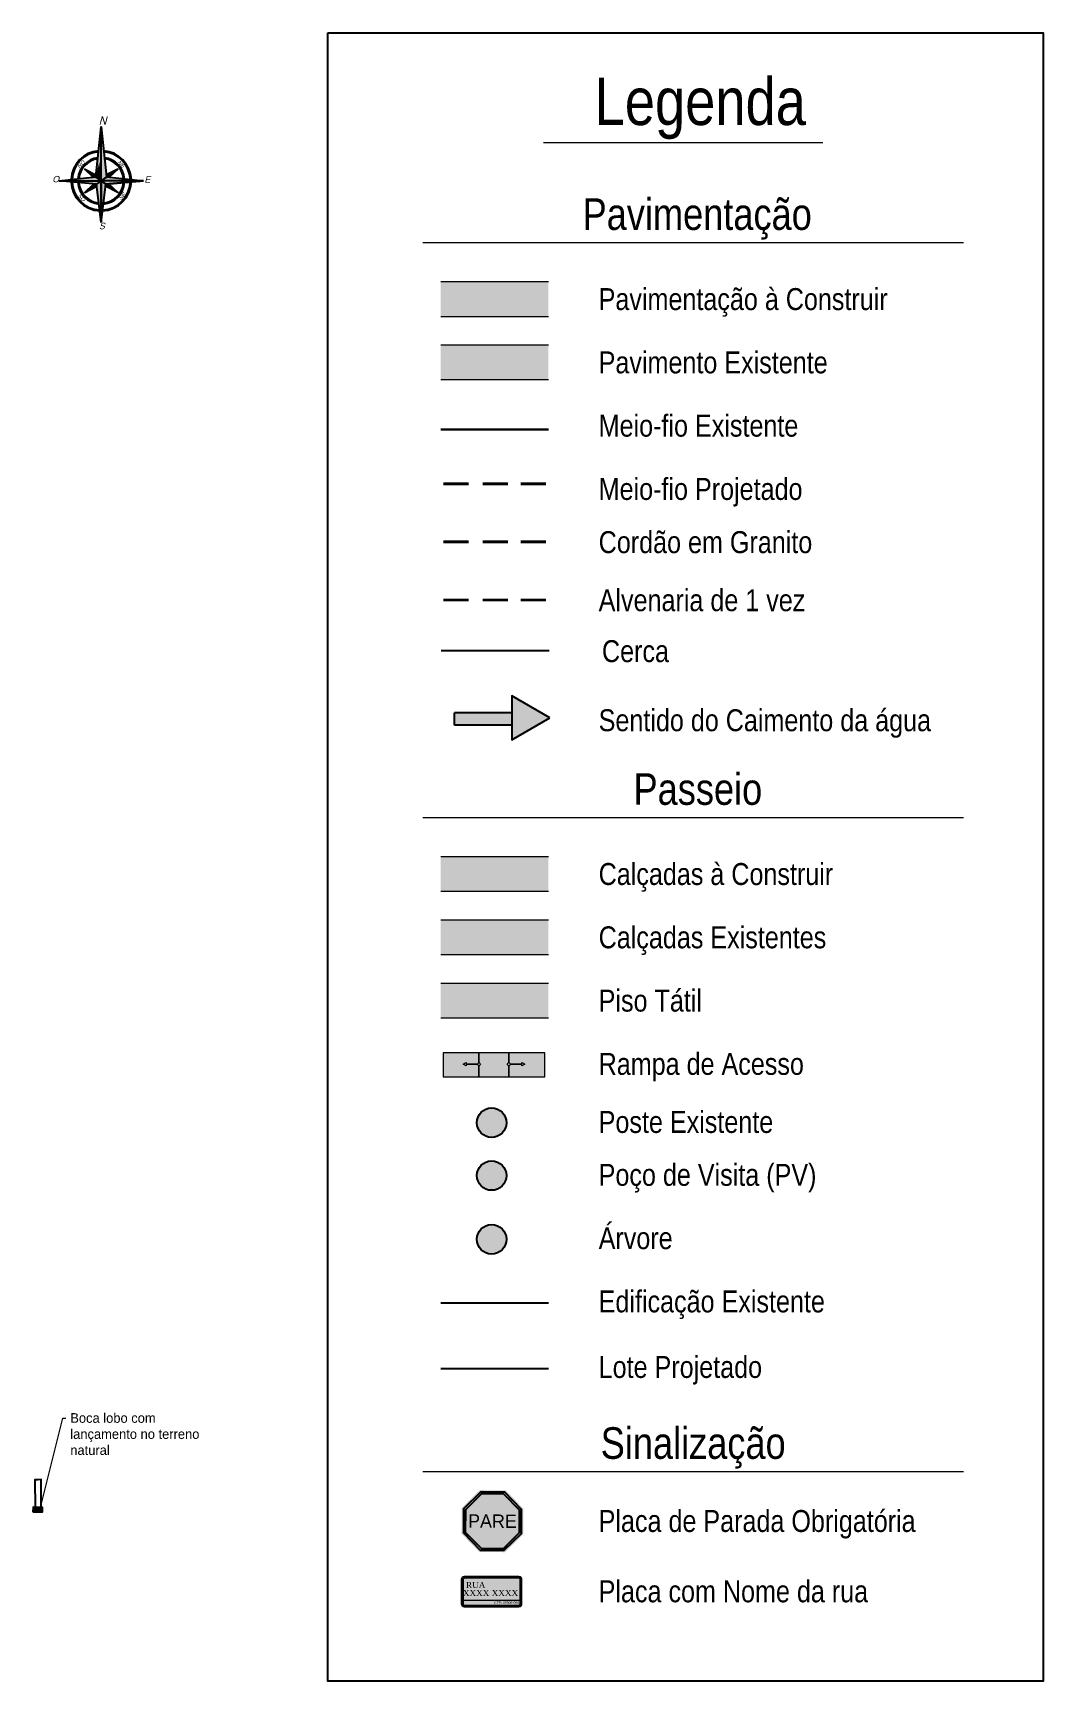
# Model space of a CAD drawing. Header units: feet. Extents: x 203667 to 205527, y 9204857 to 9205156.
# Drawn here: x 203781.8 to 203896.9, y 9204863.2 to 9205051.2 of the extents above; entities that cross this region are included whole.
import ezdxf
from ezdxf import colors
from ezdxf.entities.mleader import LeaderData, LeaderLine
from ezdxf.enums import TextEntityAlignment as Align
from ezdxf.math import Vec2, Vec3

# ---------------------------------------------------------------- set-up
doc = ezdxf.new("R2010")
doc.units = ezdxf.units.FT
doc.header["$LTSCALE"] = 0.3
doc.header["$MEASUREMENT"] = 0
doc.linetypes.add('ACAD_ISO02W100', pattern=[15, 12, -3])
doc.linetypes.add('CONTINUO', pattern=[0])
for name, color, linetype, lineweight in [('Alvenaria de 1 Vez', 6, 'ACAD_ISO02W100', 35), ('CALÇADAS', 143, 'Continuous', 30), ('Detalhe 2', 1, 'Continuous', 18), ('Formato', 7, 'Continuous', 13), ('Greide', 174, 'Continuous', 30), ('PAVIMENTO', 251, 'Continuous', 9), ('Quadra', 4, 'Continuous', 25), ('RAMPAS', 4, 'Continuous', 0)]:
    doc.layers.add(name, color=color, linetype=linetype, lineweight=lineweight)
for name, color, linetype in [('CALÇADA', 3, 'Continuous'), ('Calçada Projetada', 20, 'Continuous'), ('Edificação Existente', 1, 'Continuous'), ('Estacas', 7, 'CONTINUO'), ('L-tree', 102, 'Continuous'), ('NORTE', 7, 'Continuous'), ('Pavimento projetado', 51, 'Continuous'), ('PONTOS-CAIXAS', 7, 'Continuous'), ('Poste e Rede Elétrica', 6, 'Continuous'), ('PS_IND_FLUXO', 3, 'Continuous'), ('PV', 1, 'Continuous'), ('SINALIZACAO', 1, 'Continuous'), ('T-HM-CURVA_MESTRA', 248, 'Continuous'), ('TEXTOS', 7, 'Continuous'), ('TUBO_DE_CONCRETO', 7, 'Continuous')]:
    doc.layers.add(name, color=color, linetype=linetype)
doc.styles.add('PONTOS_DADOS', font='BOOKOS.TTF')
doc.styles.add('SUPERFRENCH', font='SUF_____.pfb', dxfattribs={"oblique": 15, "height": 2})
doc.styles.add('TARCISIO', font='swissci.ttf')
doc.linetypes.add('FENCELINE2', pattern='A,0.25,-0.1,[132,ltypeshp.shx,S=0.1,R=0,X=-0.1,Y=0],-0.1,1', length=1.45)

# ---------------------------------------------------------------- blocks, each defined once
blk = doc.blocks.new('A$C7DBB18B5')
at = {"layer": 'Detalhe 2', "lineweight": 20}
h = blk.add_hatch(color=5, dxfattribs=at)
h.dxf.hatch_style = 1
h.paths.add_polyline_path([(0.475, 0.25), (0.025, 0.25, 0.414214), (0, 0.225), (0, 0.025, 0.414214), (0.025, 0), (0.475, 0, 0.414214), (0.5, 0.025), (0.5, 0.225, 0.414214)])
h.paths.add_polyline_path([(0.495, 0.225), (0.495, 0.025, -0.414214), (0.475, 0.005), (0.025, 0.005, -0.414214), (0.005, 0.025), (0.005, 0.225, -0.414214), (0.025, 0.245), (0.475, 0.245, -0.414214)], flags=16)
h.paths.add_polyline_path([(0.485, 0.225), (0.485, 0.025, -0.414214), (0.475, 0.015), (0.025, 0.015, -0.414214), (0.015, 0.025), (0.015, 0.225, -0.414214), (0.025, 0.235), (0.475, 0.235, -0.414214)], flags=0)
h = blk.add_hatch(color=7, dxfattribs=at)
h.dxf.hatch_style = 1
h.paths.add_polyline_path([(0.475, 0.245), (0.025, 0.245, 0.414214), (0.005, 0.225), (0.005, 0.025, 0.414214), (0.025, 0.005), (0.475, 0.005, 0.414214), (0.495, 0.025), (0.495, 0.225, 0.414214)])
h.paths.add_polyline_path([(0.485, 0.225), (0.485, 0.025, -0.414214), (0.475, 0.015), (0.025, 0.015, -0.414214), (0.015, 0.025), (0.015, 0.225, -0.414214), (0.025, 0.235), (0.475, 0.235, -0.414214)], flags=16)
h = blk.add_hatch(color=5, dxfattribs=at)
h.dxf.hatch_style = 1
h.paths.add_polyline_path([(0.485, 0.225, 0.414214), (0.475, 0.235), (0.025, 0.235, 0.414214), (0.015, 0.225), (0.015, 0.025, 0.414214), (0.025, 0.015), (0.475, 0.015, 0.414214), (0.485, 0.025)])
at = {"layer": 'Detalhe 2', "color": 7, "lineweight": 20}
for points in [[(0.025, 0), (0.475, 0, 0.414214), (0.5, 0.025), (0.5, 0.225, 0.414214), (0.475, 0.25), (0.025, 0.25, 0.414214), (0, 0.225), (0, 0.025, 0.414214)], [(0.025, 0.005), (0.475, 0.005, 0.414214), (0.495, 0.025), (0.495, 0.225, 0.414214), (0.475, 0.245), (0.025, 0.245, 0.414214), (0.005, 0.225), (0.005, 0.025, 0.414214)], [(0.025, 0.015), (0.475, 0.015, 0.414214), (0.485, 0.025), (0.485, 0.225, 0.414214), (0.475, 0.235), (0.025, 0.235, 0.414214), (0.015, 0.225), (0.015, 0.025, 0.414214)]]:
    blk.add_lwpolyline(points, format="xyb", close=True, dxfattribs=at)
blk.add_lwpolyline([(0.015, 0.055), (0.485, 0.055)], dxfattribs=at)
at = {"color": 7, "lineweight": 20, "true_color": 0xffffff, "style": 'PONTOS_DADOS'}
for s, height, p in [('XXXX XXXX', 0.05, (0.241, 0.139)), ('RUA', 0.05, (0.119, 0.205)), ('CEP: 00000-000', 0.02, (0.374, 0.045))]:
    blk.add_text(s, height=height, dxfattribs=at).set_placement(p, align=Align.TOP_CENTER)
blk = doc.blocks.new('A$C7A48332B')
at = {"layer": 'RAMPAS'}
h = blk.add_hatch(color=256, dxfattribs=at)
h.dxf.hatch_style = 1
h.paths.add_polyline_path([(1.769, 0.605), (1.873, 1.162, -0.414214), (1.817, 1.243), (1.255, 1.348), (1.239, 1.263), (1.108, 1.375), (1.271, 1.433), (1.255, 1.348), (1.817, 1.243, -0.414214), (1.899, 1.299), (1.989, 1.785), (0.22, 2.115), (0, 0.935)])
h.paths.add_polyline_path([(3.244, 0.33), (3.348, 0.887, -0.414214), (3.292, 0.968, -0.414214), (3.374, 1.024), (3.464, 1.51), (1.989, 1.785), (1.899, 1.299, -0.414214), (1.955, 1.217, -0.414214), (1.873, 1.162), (1.769, 0.605)])
h.paths.add_polyline_path([(5.014, 0), (5.234, 1.18), (3.464, 1.51), (3.374, 1.024, -0.414214), (3.43, 0.942), (3.992, 0.838), (4.007, 0.923), (4.139, 0.81), (3.976, 0.753), (3.992, 0.838), (3.43, 0.942, -0.414214), (3.348, 0.887), (3.244, 0.33)])
at = {"layer": 'RAMPAS', "color": 7}
for points in [[(0, 0.935), (1.769, 0.605), (1.873, 1.162, -0.414214), (1.817, 1.243), (1.255, 1.348), (1.239, 1.263), (1.108, 1.375), (1.271, 1.433), (1.255, 1.348), (1.817, 1.243, -0.414214), (1.899, 1.299), (1.989, 1.785), (0.22, 2.115)], [(1.769, 0.605), (3.244, 0.33), (3.348, 0.887, -0.414214), (3.292, 0.968, -0.414214), (3.374, 1.024), (3.464, 1.51), (1.989, 1.785), (1.899, 1.299, -0.414214), (1.955, 1.217, -0.414214), (1.873, 1.162)], [(3.244, 0.33), (5.014, 0), (5.234, 1.18), (3.464, 1.51), (3.374, 1.024, -0.414214), (3.43, 0.942), (3.992, 0.838), (4.007, 0.923), (4.139, 0.81), (3.976, 0.753), (3.992, 0.838), (3.43, 0.942, -0.414214), (3.348, 0.887)]]:
    blk.add_lwpolyline(points, format="xyb", close=True, dxfattribs=at)
blk = doc.blocks.new('A$C0B4D12F7')
at = {"layer": 'SINALIZACAO'}
h = blk.add_hatch(color=4, dxfattribs=at)
h.dxf.hatch_style = 1
h.paths.add_polyline_path([(3.391, 0), (5.645, 1.302), (3.391, 2.603)])
h = blk.add_hatch(color=4, dxfattribs=at)
h.dxf.hatch_style = 1
h.paths.add_polyline_path([(3.391, 1.591), (0, 1.591), (0, 0.867), (3.391, 0.867)])
at = {"layer": 'SINALIZACAO', "color": 4}
for p, q in [((3.391, 1.591), (0, 1.591)), ((0, 0.867), (0, 1.591)), ((3.391, 0.867), (0, 0.867))]:
    blk.add_line(p, q, dxfattribs=at)
blk.add_lwpolyline([(5.645, 1.302), (3.391, 2.603), (3.391, 0)], close=True, dxfattribs=at)
blk = doc.blocks.new('PARE')
at = {"layer": 'SINALIZACAO'}
h = blk.add_hatch(color=256, dxfattribs=at)
h.dxf.hatch_style = 1
h.paths.add_polyline_path([(0.13, 0.331), (-0.138, 0.331), (-0.327, 0.141), (-0.327, -0.126), (-0.138, -0.316), (0.13, -0.316), (0.319, -0.126), (0.319, 0.141)])
h.paths.add_polyline_path([(-0.13, 0.311), (0.122, 0.311), (0.299, 0.133), (0.299, -0.118), (0.122, -0.296), (-0.13, -0.296), (-0.307, -0.118), (-0.307, 0.133)], flags=16)
h.paths.add_polyline_path([(-0.121, 0.291), (0.113, 0.291), (0.279, 0.125), (0.279, -0.11), (0.113, -0.276), (-0.121, -0.276), (-0.287, -0.11), (-0.287, 0.125)], flags=0)
at = {"layer": 'SINALIZACAO', "true_color": 0xffffff}
h = blk.add_hatch(color=7, dxfattribs=at)
h.dxf.hatch_style = 1
h.paths.add_polyline_path([(-0.307, 0.133), (-0.307, -0.118), (-0.13, -0.296), (0.122, -0.296), (0.299, -0.118), (0.299, 0.133), (0.122, 0.311), (-0.13, 0.311)])
h.paths.add_polyline_path([(-0.121, 0.291), (0.113, 0.291), (0.279, 0.125), (0.279, -0.11), (0.113, -0.276), (-0.121, -0.276), (-0.287, -0.11), (-0.287, 0.125)], flags=16)
at = {"layer": 'SINALIZACAO'}
h = blk.add_hatch(color=256, dxfattribs=at)
h.dxf.hatch_style = 1
h.paths.add_polyline_path([(-0.287, -0.11), (-0.121, -0.276), (0.113, -0.276), (0.279, -0.11), (0.279, 0.125), (0.113, 0.291), (-0.121, 0.291), (-0.287, 0.125)])
at = {"layer": 'SINALIZACAO', "color": 7, "true_color": 0xffffff}
for points in [[(-0.13, 0.311), (-0.307, 0.133), (-0.307, -0.118), (-0.13, -0.296), (0.122, -0.296), (0.299, -0.118), (0.299, 0.133), (0.122, 0.311)], [(-0.121, 0.291), (-0.287, 0.125), (-0.287, -0.11), (-0.121, -0.276), (0.113, -0.276), (0.279, -0.11), (0.279, 0.125), (0.113, 0.291)]]:
    blk.add_lwpolyline(points, close=True, dxfattribs=at)
at = {"layer": 'SINALIZACAO', "color": 7, "true_color": 0xffffff, "insert": (-0.004, 0.008), "char_height": 0.14, "attachment_point": 5}
blk.add_mtext_dynamic_manual_height_columns('\\pxqc;PARE', width=0.56672, gutter_width=0.5, heights=[0.234], dxfattribs=at)
blk = doc.blocks.new('*U66', base_point=(233306.17, 9259764.16))
at = {"linetype": 'Continuous'}
blk.add_lwpolyline([(233305.62, 9259763.91), (233306.72, 9259763.91), (233306.72, 9259764.41), (233305.62, 9259764.41)], close=True, dxfattribs=at)
blk = doc.blocks.new('*U61')
at = {"layer": 'NORTE', "color": 252, "linetype": 'Continuous'}
for points in [[(0.236, 2.003), (0.962, 1.141), (1.127, 1.112)], [(2.264, 2.249), (1.127, 1.112), (1.322, 1.078)], [(1.156, 0.948), (1.127, 1.112), (0.244, 0.23)], [(1.127, 1.112), (1.156, 0.948), (2.018, 0.221)]]:
    blk.add_solid(points, dxfattribs=at)
blk = doc.blocks.new('*U62')
at = {"layer": 'NORTE', "color": 252, "linetype": 'Continuous'}
for points in [[(1.022, 1.704), (1.034, 1.355), (1.092, 1.308)], [(0.535, 1.216), (0.922, 1.09), (0.962, 1.141)], [(1.322, 1.078), (1.37, 1.019), (1.718, 1.008)], [(1.156, 0.948), (1.104, 0.907), (1.231, 0.521)]]:
    blk.add_solid(points, dxfattribs=at)
blk = doc.blocks.new('*U63')
at = {"layer": 'NORTE', "linetype": 'Continuous'}
for points in [[(1.494, 1.556), (2.264, 2.249), (1.092, 1.308)], [(1.494, 1.556), (1.127, 1.112), (2.264, 2.249)], [(1.494, 1.556), (1.092, 1.308), (1.127, 1.112)]]:
    blk.add_solid(points, dxfattribs=at)
blk = doc.blocks.new('*U64')
at = {"layer": 'NORTE', "linetype": 'Continuous'}
for points in [[(0.236, 2.003), (1.034, 1.352), (1.034, 1.355)], [(0.236, 2.003), (1.127, 1.112), (1.034, 1.352)], [(1.022, 1.704), (1.092, 1.308), (1.14, 1.346)], [(1.127, 1.112), (0.962, 1.141), (0.244, 0.23)], [(0.535, 1.216), (0.958, 1.142), (0.905, 1.204)], [(1.034, 1.352), (1.127, 1.112), (1.092, 1.308)], [(1.127, 1.112), (1.366, 1.019), (1.322, 1.078)], [(1.127, 1.112), (2.018, 0.221), (1.366, 1.019)], [(1.36, 1.125), (1.322, 1.078), (1.718, 1.008)], [(1.366, 1.019), (2.018, 0.221), (1.37, 1.019)], [(1.156, 0.943), (1.231, 0.521), (1.219, 0.891)]]:
    blk.add_solid(points, dxfattribs=at)
blk = doc.blocks.new('norte01')
at = {"layer": 'NORTE'}
for p, q in [((-0.098, 0.141), (0, 1.26)), ((0, 1.26), (0.114, 0.163)), ((-1.248, 0), (-0.096, 0.137)), ((0, 0), (-1.248, 0)), ((0.114, 0.163), (1.608, 0)), ((-0.098, -0.141), (0, 0)), ((0, -1.26), (-0.098, -0.141)), ((0.114, -0.163), (0, -1.26)), ((1.608, 0), (0.114, -0.163))]:
    blk.add_line(p, q, dxfattribs=at)
for points in [[(0, 1.26), (0, 0), (-0.096, 0.137)], [(-0.161, 0.129), (-0.096, 0.137), (-0.345, 0.492)], [(0.114, 0.163), (0.345, 0.492), (0.104, 0.235)], [(-0.161, -0.129), (-0.096, -0.137), (-0.345, -0.492)], [(0, -1.26), (0, 0), (-0.096, -0.137)], [(0, 0), (1.608, 0), (0.114, -0.163)], [(0.114, -0.163), (0.345, -0.492), (0.104, -0.235)]]:
    blk.add_lwpolyline(points, close=True, dxfattribs=at)
for points in [[(0, 1.26), (0, 0)], [(0, 0), (-0.345, 0.492)], [(-0.345, 0.492), (-0.161, 0.129)], [(-0.345, 0.492), (-0.089, 0.219)], [(0, 0), (0.345, 0.492)], [(0.345, 0.492), (0.104, 0.235)], [(0.345, 0.492), (0.174, 0.156)], [(-1.248, 0), (1.608, 0)], [(-1.248, 0), (1.608, 0)], [(-1.248, 0), (-0.096, -0.137)], [(0, 0), (-0.345, -0.492)], [(-0.345, -0.492), (-0.161, -0.129)], [(-0.345, -0.492), (-0.091, -0.222)], [(0, -1.26), (0, 0)], [(0, 0), (0.345, -0.492)], [(0.345, -0.492), (0.104, -0.235)], [(0.345, -0.492), (0.174, -0.156)]]:
    blk.add_lwpolyline(points, dxfattribs=at)
for radius, start, end in [(0.9, 92.0213, 177.3619), (0.871, 92.2575, 177.0455), (0.697, 94.0924, 174.5827), (0.668, 94.4924, 174.0444), (0.9, 4.9431, 87.6111), (0.871, 5.3202, 87.3318), (0.697, 8.261, 85.1591), (0.668, 8.9053, 84.6848), (0.9, 182.6381, 267.9787), (0.871, 182.9545, 267.7425), (0.697, 185.4173, 265.9076), (0.668, 185.9556, 265.5076), (0.9, 272.3889, 355.0569), (0.871, 272.6682, 354.6798), (0.697, 274.8409, 351.739), (0.668, 275.3152, 351.0947)]:
    blk.add_arc((0, 0), radius, start, end, dxfattribs=at)
at = {"layer": 'NORTE', "color": 254, "linetype": 'Continuous', "rotation": 314.9999999999994}
for name in ['*U61', '*U62']:
    blk.add_blockref(name, (-1.583, 0.01), dxfattribs=at)
at = {"layer": 'NORTE', "linetype": 'Continuous', "rotation": 314.9999999999994}
for name in ['*U64', '*U63']:
    blk.add_blockref(name, (-1.583, 0.01), dxfattribs=at)
at = {"layer": 'NORTE', "style": 'SUPERFRENCH', "oblique": 15}
for s, height, rotation, p in [('O', 0.192, 270, (-0.046, 1.457)), ('SO', 0.12, 225, (-0.459, 0.718)), ('NO', 0.12, 315, (0.361, 0.651)), ('S', 0.192, 270, (-1.445, 0.065)), ('N', 0.24, 270, (1.68, 0.072)), ('NE', 0.12, 225, (0.536, -0.47)), ('SE', 0.12, 315, (-0.588, -0.585)), ('E', 0.192, 270, (-0.055, -1.291))]:
    blk.add_text(s, height=height, rotation=rotation, dxfattribs=at).set_placement(p)

msp = doc.modelspace()

# ---------------------------------------------------------------- hatches: boundary and pattern name
at = {"layer": 'CALÇADA'}
h = msp.add_hatch(color=3, dxfattribs=at)
h.dxf.hatch_style = 1
h.paths.add_polyline_path([(203828.25, 9204946.072), (203840.536, 9204946.072), (203840.536, 9204950.01), (203828.25, 9204950.01)])
at = {"layer": 'Calçada Projetada'}
h = msp.add_hatch(color=256, dxfattribs=at)
h.dxf.hatch_style = 1
h.paths.add_polyline_path([(203828.25, 9204953.291), (203840.536, 9204953.291), (203840.536, 9204957.229), (203828.25, 9204957.229)])
at = {"layer": 'CALÇADAS'}
h = msp.add_hatch(color=5, dxfattribs=at)
h.dxf.hatch_style = 1
h.paths.add_polyline_path([(203828.25, 9204938.853), (203840.536, 9204938.853), (203840.536, 9204942.791), (203828.25, 9204942.791)])
at = {"layer": 'L-tree', "linetype": 'Continuous'}
h = msp.add_hatch(color=256, dxfattribs=at)
h.dxf.hatch_style = 1
h.paths.add_polyline_path([(203835.74, 9204913.6, 1), (203832.379, 9204913.6, 1)])
at = {"layer": 'PAVIMENTO', "lineweight": 20}
h = msp.add_hatch(color=9, dxfattribs=at)
h.dxf.hatch_style = 1
h.paths.add_polyline_path([(203828.25, 9205011.647), (203840.536, 9205011.647), (203840.536, 9205015.585), (203828.25, 9205015.585)])
at = {"layer": 'Pavimento projetado'}
h = msp.add_hatch(color=256, dxfattribs=at)
h.dxf.hatch_style = 2
h.paths.add_polyline_path([(203828.25, 9205018.866), (203840.536, 9205018.866), (203840.536, 9205022.804), (203828.25, 9205022.804)])
at = {"layer": 'Poste e Rede Elétrica', "linetype": 'ByBlock'}
h = msp.add_hatch(color=256, dxfattribs=at)
h.dxf.hatch_style = 1
h.paths.add_polyline_path([(203835.74, 9204926.897, 1), (203832.379, 9204926.897, 1)])
at = {"layer": 'PV', "linetype": 'ByBlock'}
h = msp.add_hatch(color=256, dxfattribs=at)
h.dxf.hatch_style = 1
h.paths.add_polyline_path([(203835.74, 9204920.867, 1), (203832.379, 9204920.867, 1)])
at = {"layer": 'T-HM-CURVA_MESTRA'}
h = msp.add_hatch(color=256, dxfattribs=at)
h.dxf.hatch_style = 1
h.paths.add_polyline_path([(203782.871, 9204882.522), (203782.874, 9204883.022), (203781.774, 9204883.028), (203781.771, 9204882.528)])

# ---------------------------------------------------------------- linework, layer by layer
at = {"lineweight": 0}
for p, q in [((203839.953, 9205038.679), (203871.835, 9205038.679)), ((203826.202, 9205027.293), (203887.838, 9205027.293)), ((203826.202, 9204961.718), (203887.838, 9204961.718)), ((203826.202, 9204887.126), (203887.838, 9204887.126))]:
    msp.add_line(p, q, dxfattribs=at)
at = {"color": 3, "linetype": 'FENCELINE2', "ltscale": 2.5}
msp.add_line((203840.609, 9204980.713), (203828.322, 9204980.713), dxfattribs=at)
at = {"lineweight": 0}
for points in [[(203840.536, 9205022.804), (203828.25, 9205022.804)], [(203828.25, 9205018.866), (203840.536, 9205018.866)], [(203840.536, 9205015.585), (203828.25, 9205015.585)], [(203828.25, 9205011.647), (203840.536, 9205011.647)], [(203840.536, 9204957.229), (203828.25, 9204957.229)], [(203828.25, 9204953.291), (203840.536, 9204953.291)], [(203840.536, 9204950.01), (203828.25, 9204950.01)], [(203828.25, 9204946.072), (203840.536, 9204946.072)], [(203840.536, 9204942.791), (203828.25, 9204942.791)], [(203828.25, 9204938.853), (203840.536, 9204938.853)]]:
    msp.add_lwpolyline(points, dxfattribs=at)
at = {"layer": 'Alvenaria de 1 Vez', "linetype": 'ByBlock', "ltscale": 0.1}
for p, q in [((203828.558, 9204986.523), (203831.412, 9204986.523)), ((203833.039, 9204986.523), (203835.893, 9204986.523)), ((203837.376, 9204986.523), (203840.23, 9204986.523))]:
    msp.add_line(p, q, dxfattribs=at)
at = {"layer": 'Edificação Existente', "color": 1}
msp.add_line((203840.536, 9204906.31), (203828.25, 9204906.31), dxfattribs=at)
at = {"layer": 'Estacas', "linetype": 'Continuous', "lineweight": 40}
for p, q in [((203828.558, 9204999.77), (203831.412, 9204999.77)), ((203833.039, 9204999.77), (203835.893, 9204999.77)), ((203837.376, 9204999.77), (203840.23, 9204999.77))]:
    msp.add_line(p, q, dxfattribs=at)
at = {"layer": 'Estacas', "color": 1, "linetype": 'Continuous', "lineweight": 40}
for p, q in [((203828.558, 9204993.146), (203831.412, 9204993.146)), ((203833.039, 9204993.146), (203835.893, 9204993.146)), ((203837.376, 9204993.146), (203840.23, 9204993.146))]:
    msp.add_line(p, q, dxfattribs=at)
at = {"layer": 'Estacas', "linetype": 'Continuous'}
msp.add_lwpolyline([(203815.389, 9205051.188), (203896.918, 9205051.188), (203896.918, 9204863.216), (203815.389, 9204863.216)], close=True, dxfattribs=at)
at = {"layer": 'Greide'}
msp.add_line((203840.536, 9205005.957), (203828.25, 9205005.957), dxfattribs=at)
at = {"layer": 'L-tree', "linetype": 'Continuous'}
msp.add_circle((203834.059, 9204913.6), 1.68, dxfattribs=at)
at = {"layer": 'Poste e Rede Elétrica', "linetype": 'ByBlock'}
msp.add_circle((203834.059, 9204926.897), 1.68, dxfattribs=at)
at = {"layer": 'PS_IND_FLUXO', "linetype": 'ByBlock', "lineweight": 25}
msp.add_lwpolyline([(203782.369, 9204883.708, 0, 0, 0), (203782.366, 9204884.603, 0.5, 0, 0), (203782.363, 9204885.603, 0, 0, 0)], format="xyseb", dxfattribs=at)
at = {"layer": 'PV', "linetype": 'ByBlock'}
msp.add_circle((203834.059, 9204920.867), 1.68, dxfattribs=at)
at = {"layer": 'Quadra'}
msp.add_line((203840.536, 9204898.833), (203828.25, 9204898.833), dxfattribs=at)
at = {"layer": 'TUBO_DE_CONCRETO', "color": 3, "linetype": 'ByBlock', "lineweight": 25}
msp.add_lwpolyline([(203782.36, 9204883.025), (203782.71, 9204883.026), (203782.701, 9204886.184), (203782.351, 9204886.183), (203782.001, 9204886.182), (203782.01, 9204883.024)], close=True, dxfattribs=at)

# ---------------------------------------------------------------- block references
at = {"color": 0, "xscale": 3.821139094499971, "yscale": 3.821139094499971, "zscale": 3.821139094499971, "rotation": 90}
msp.add_blockref('norte01', (203789.548, 9205034.328), dxfattribs=at)
at = {"layer": 'CALÇADA', "lineweight": 20, "xscale": 2.271972436381975, "yscale": 2.271972436381975, "zscale": 2.271972436381975, "rotation": 10.56369153891072}
msp.add_blockref('A$C7A48332B', (203828.918, 9204930.032), dxfattribs=at)
at = {"layer": 'Estacas', "xscale": 1.927932370332698, "yscale": 1.927932370332698, "zscale": 1.927932370332698}
msp.add_blockref('A$C0B4D12F7', (203829.816, 9204970.575, 0), dxfattribs=at)
at = {"layer": 'PONTOS-CAIXAS', "linetype": 'ByBlock', "lineweight": 25, "rotation": 359.6835702242244}
msp.add_blockref('*U66', (203782.323, 9204882.775), dxfattribs=at)
at = {"layer": 'SINALIZACAO', "color": 0, "xscale": 10.9070373332437, "yscale": 10.9070373332437, "zscale": 10.9070373332437, "rotation": 359.5885259408725}
msp.add_blockref('PARE', (203834.198, 9204881.369), dxfattribs=at)
at = {"layer": 'SINALIZACAO', "xscale": 13.84870667663147, "yscale": 13.84870667663147, "zscale": 13.84870667663147}
msp.add_blockref('A$C7DBB18B5', (203830.594, 9204871.676), dxfattribs=at)

# ---------------------------------------------------------------- texts
at = {"layer": 'Formato', "lineweight": 35, "style": 'TARCISIO'}
for s, height, p in [('Legenda', 5.4, (203845.803, 9205040.686)), ('Pavimentação', 3.6, (203844.428, 9205028.727)), ('Passeio', 3.6, (203850.234, 9204963.152)), ('Sinalização', 3.6, (203846.492, 9204888.559))]:
    msp.add_text(s, height=height, rotation=360, dxfattribs=at).set_placement(p)
at = {"layer": 'TEXTOS', "style": 'TARCISIO'}
for s, p in [('Pavimentação à Construir', (203846.26, 9205020.835)), ('Pavimento Existente', (203846.26, 9205013.616)), ('Meio-fio Existente', (203846.26, 9205006.397)), ('Meio-fio Projetado', (203846.26, 9204999.178)), ('Cordão em Granito', (203846.26, 9204993.113)), ('Alvenaria de 1 vez', (203846.26, 9204986.49)), ('Cerca', (203846.638, 9204980.68)), ('Sentido do Caimento da água', (203846.26, 9204972.8)), ('Calçadas à Construir', (203846.26, 9204955.26)), ('Calçadas Existentes', (203846.26, 9204948.041)), ('Piso Tátil ', (203846.26, 9204940.822)), ('Rampa de Acesso', (203846.26, 9204933.606)), ('Poste Existente', (203846.26, 9204926.981)), ('Poço de Visita (PV)', (203846.26, 9204920.951)), ('Árvore', (203846.26, 9204913.732)), ('Edificação Existente', (203846.26, 9204906.513)), ('Lote Projetado', (203846.26, 9204899.037)), ('Placa de Parada Obrigatória', (203846.26, 9204881.469)), ('Placa com Nome da rua', (203846.26, 9204873.449))]:
    msp.add_text(s, height=2.5, rotation=360, dxfattribs=at).set_placement(p, align=Align.MIDDLE_LEFT)

# ---------------------------------------------------------------- leaders
at = {"layer": 'TEXTOS', "color": 5}
ml = msp.add_multileader_mtext('Standard', dxfattribs=at)
ml.set_content('Boca lobo com lançamento no terreno natural', color=5)
ml.set_leader_properties(color=256, linetype='ByLayer', lineweight=0)
ml.build(insert=Vec2(0, 0))
ml.multileader.update_dxf_attribs({"text_right_attachment_type": 6, "dogleg_length": 0.36, "arrow_head_size": 0.6})
ctx = ml.context
ctx.base_point, ctx.char_height, ctx.arrow_head_size, ctx.landing_gap_size, ctx.plane_origin = Vec3(203785.525, 9204893.21), 1.1, 0.6, 0.5, Vec3(203772.78, 9204904.172)
ctx.right_attachment = 6
notes = []
notes.append((ctx, [(0, (1, 1, 0), (203785.165, 9204893.21), (1, 0), 0.36, [(0, [(203782.549, 9204882.732)], 0, [])])]))
ctx.mtext.insert, ctx.mtext.width, ctx.mtext.flow_direction = Vec3(203786.025, 9204893.769), 15.74927, 5
for ctx, leaders in notes:
    for number, flags, end, landing, length, lines in leaders:
        leader = LeaderData()
        leader.index, (leader.has_last_leader_line, leader.has_dogleg_vector, leader.attachment_direction) = number, flags
        leader.last_leader_point, leader.dogleg_vector, leader.dogleg_length = Vec3(end), Vec3(landing), length
        for number, points, colour, breaks in lines:
            line = LeaderLine()
            line.index, line.vertices, line.color, line.breaks = number, Vec3.list(points), colors.encode_raw_color(colour), breaks
            leader.lines.append(line)
        ctx.leaders.append(leader)

doc.saveas('drawing.dxf')
